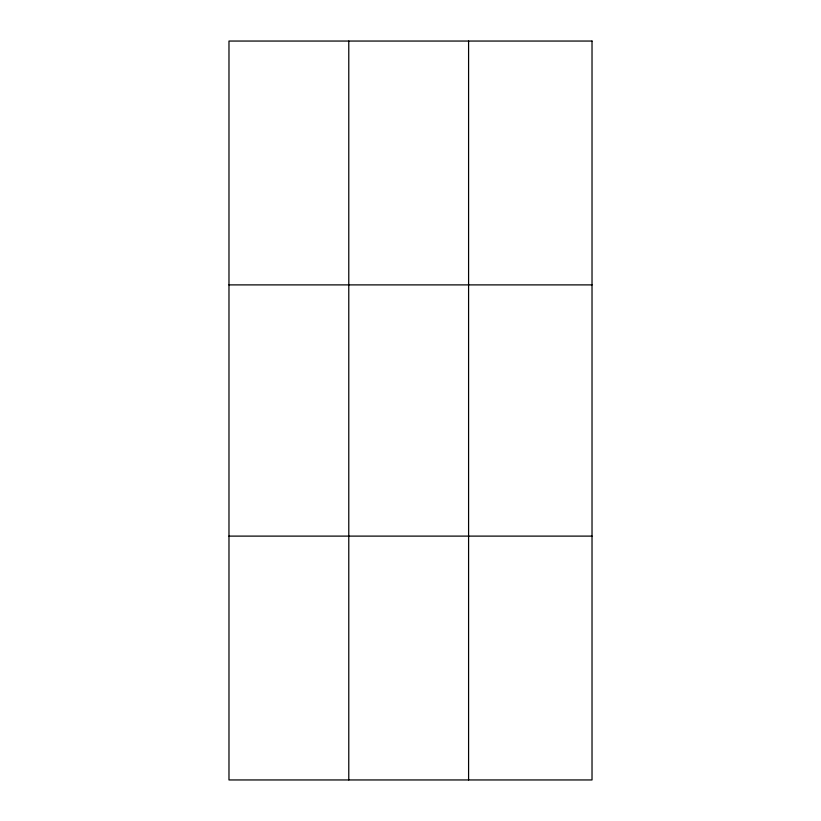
<?xml version="1.0" encoding="UTF-8"?>
<svg xmlns="http://www.w3.org/2000/svg" width="821" height="821" viewBox="0 0 821 821"><rect width="100%" height="100%" fill="white"/><g stroke="black" fill="none" stroke-linecap="round" stroke-linejoin="round"><path stroke-width="1.23" d="M348.781 41.05L348.781 779.95M468.586 41.05L468.586 779.95M228.977 284.887L592.023 284.887M228.977 536.113L592.023 536.113M592.023 41.05L592.023 779.95L228.977 779.95L228.977 41.05L592.023 41.05"/></g></svg>
